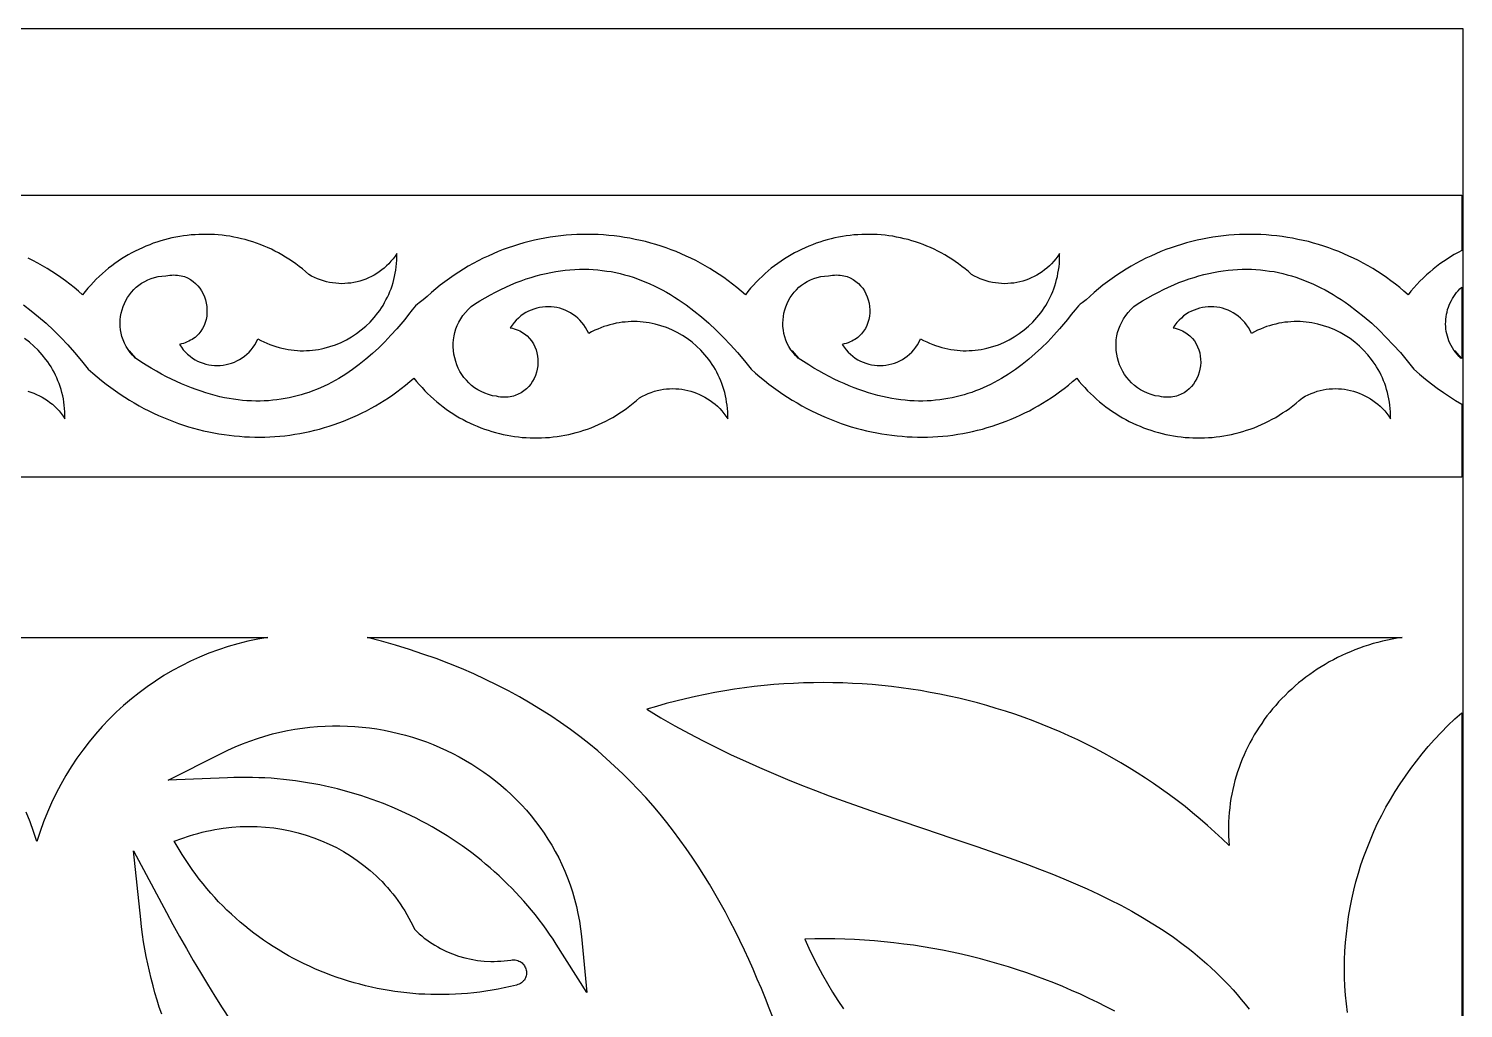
# Model space of a CAD drawing. Extents: x -445 to 570, y -1313 to 85.
# Drawn here: x 333.1 to 445, y 8.6 to 85 of the extents above; entities that cross this region are included whole.
import ezdxf

# ---------------------------------------------------------------- set-up
doc = ezdxf.new("R2010")
doc.units = 0
doc.layers.add('LAYER_1', color=18, linetype='CONTINUOUS')

msp = doc.modelspace()

# ---------------------------------------------------------------- linework, layer by layer
at = {"layer": 'LAYER_1'}
for points in [[(-445, -85), (445, -85), (445, 85), (-445, 85)], [(444.89, 59.25), (444.82, 59.3), (444.34, 59.87), (444.83, 59.28), (444.67, 59.43), (444.52, 59.59), (444.39, 59.75), (444.27, 59.92), (444.15, 60.09), (444.05, 60.27), (443.96, 60.45), (443.88, 60.63), (443.82, 60.82), (443.76, 61), (443.71, 61.19), (443.67, 61.38), (443.65, 61.57), (443.63, 61.76), (443.62, 61.95), (443.63, 62.14), (443.64, 62.33), (443.66, 62.52), (443.69, 62.71), (443.73, 62.89), (443.78, 63.08), (443.84, 63.26), (443.91, 63.43), (443.98, 63.61), (444.07, 63.78), (444.16, 63.94), (444.26, 64.1), (444.37, 64.26), (444.48, 64.4), (444.61, 64.55), (444.74, 64.69), (444.88, 64.82)], [(348.08, 28.42), (348.65, 28.7), (349.22, 28.96), (349.8, 29.2), (350.37, 29.41), (350.95, 29.61), (351.54, 29.79), (352.12, 29.96), (352.71, 30.1), (353.29, 30.22), (353.88, 30.33), (354.47, 30.42), (355.05, 30.49), (355.64, 30.54), (356.23, 30.58), (356.81, 30.6), (357.39, 30.6), (357.98, 30.58), (358.55, 30.55), (359.13, 30.5), (359.7, 30.43), (360.27, 30.35), (360.84, 30.25), (361.4, 30.14), (361.96, 30.01), (362.51, 29.86), (363.05, 29.7), (363.6, 29.53), (364.13, 29.34), (364.66, 29.13), (365.18, 28.91), (365.69, 28.68), (366.2, 28.43), (366.7, 28.17), (367.19, 27.89), (367.67, 27.6), (368.15, 27.3), (368.61, 26.98), (369.06, 26.66), (369.51, 26.31), (369.94, 25.96), (370.36, 25.59), (370.77, 25.21), (371.17, 24.82), (371.56, 24.42), (371.94, 24.01), (372.3, 23.58), (372.65, 23.14), (372.98, 22.69), (373.31, 22.23), (373.61, 21.76), (373.91, 21.28), (374.18, 20.79), (374.45, 20.29), (374.69, 19.78), (374.93, 19.26), (375.14, 18.73), (375.34, 18.19), (375.52, 17.64), (375.68, 17.08), (375.83, 16.51), (375.95, 15.94), (376.06, 15.35), (376.15, 14.76), (376.22, 14.16), (376.65, 9.79), (374.26, 13.55), (374.01, 13.95), (373.74, 14.33), (373.48, 14.72), (373.2, 15.1), (372.92, 15.47), (372.63, 15.84), (372.34, 16.2), (372.04, 16.55), (371.74, 16.91), (371.43, 17.25), (371.11, 17.59), (370.79, 17.93), (370.47, 18.25), (370.13, 18.58), (369.8, 18.9), (369.45, 19.21), (369.11, 19.51), (368.75, 19.81), (368.4, 20.11), (368.03, 20.4), (367.67, 20.68), (367.29, 20.96), (366.92, 21.23), (366.54, 21.49), (366.15, 21.75), (365.76, 22), (365.37, 22.25), (364.97, 22.49), (364.57, 22.72), (364.16, 22.95), (363.75, 23.17), (363.34, 23.38), (362.5, 23.79), (361.65, 24.17), (360.78, 24.53), (359.9, 24.85), (359.01, 25.15), (358.56, 25.29), (358.11, 25.43), (357.65, 25.55), (357.2, 25.67), (356.74, 25.78), (356.27, 25.89), (355.81, 25.98), (355.34, 26.07), (354.87, 26.16), (354.4, 26.23), (353.93, 26.3), (353.46, 26.36), (352.98, 26.41), (352.5, 26.46), (352.02, 26.5), (351.54, 26.53), (351.06, 26.55), (350.58, 26.56), (350.09, 26.57), (349.61, 26.57), (349.12, 26.56), (348.63, 26.54), (343.99, 26.35)], [(345.66, 22), (345.99, 22.11), (346.31, 22.2), (346.64, 22.29), (346.97, 22.37), (347.3, 22.44), (347.63, 22.51), (347.96, 22.56), (348.29, 22.61), (348.96, 22.69), (349.62, 22.74), (350.27, 22.75), (350.93, 22.74), (351.58, 22.7), (352.23, 22.63), (352.87, 22.53), (353.5, 22.4), (354.13, 22.25), (354.75, 22.07), (355.36, 21.86), (355.95, 21.63), (356.54, 21.37), (357.11, 21.09), (357.67, 20.78), (358.21, 20.45), (358.74, 20.09), (359.25, 19.71), (359.74, 19.31), (360.22, 18.88), (360.45, 18.66), (360.67, 18.44), (360.89, 18.2), (361.1, 17.97), (361.31, 17.72), (361.51, 17.48), (361.71, 17.22), (361.9, 16.96), (362.09, 16.7), (362.27, 16.43), (362.44, 16.16), (362.61, 15.88), (362.77, 15.6), (362.92, 15.31), (363.07, 15.02), (363.21, 14.72), (363.39, 14.54), (363.58, 14.37), (363.77, 14.2), (363.97, 14.04), (364.17, 13.89), (364.37, 13.74), (364.58, 13.6), (364.8, 13.47), (365.02, 13.34), (365.24, 13.22), (365.69, 12.99), (366.16, 12.8), (366.64, 12.63), (367.13, 12.49), (367.62, 12.38), (368.13, 12.29), (368.64, 12.24), (369.15, 12.21), (369.41, 12.21), (369.67, 12.22), (369.93, 12.23), (370.19, 12.25), (370.45, 12.28), (370.71, 12.32), (370.83, 12.33), (370.94, 12.33), (371.05, 12.33), (371.16, 12.31), (371.26, 12.28), (371.35, 12.24), (371.44, 12.2), (371.52, 12.15), (371.59, 12.09), (371.66, 12.02), (371.72, 11.95), (371.77, 11.88), (371.82, 11.8), (371.86, 11.72), (371.89, 11.63), (371.91, 11.54), (371.93, 11.45), (371.94, 11.36), (371.94, 11.27), (371.93, 11.18), (371.92, 11.09), (371.89, 11.01), (371.86, 10.92), (371.82, 10.84), (371.77, 10.76), (371.71, 10.69), (371.64, 10.62), (371.56, 10.55), (371.47, 10.5), (371.38, 10.44), (371.27, 10.4), (371.15, 10.37), (370.68, 10.25), (370.2, 10.15), (369.73, 10.05), (369.25, 9.97), (368.77, 9.89), (368.3, 9.82), (367.82, 9.77), (367.34, 9.72), (366.86, 9.68), (366.39, 9.65), (365.91, 9.63), (365.44, 9.62), (364.96, 9.62), (364.49, 9.63), (364.02, 9.65), (363.55, 9.67), (363.08, 9.71), (362.61, 9.75), (362.14, 9.81), (361.68, 9.87), (361.22, 9.94), (360.76, 10.02), (360.3, 10.11), (359.84, 10.21), (359.39, 10.31), (358.94, 10.43), (358.49, 10.55), (358.05, 10.68), (357.6, 10.82), (357.16, 10.97), (356.73, 11.12), (356.3, 11.29), (355.87, 11.46), (355.44, 11.64), (355.02, 11.83), (354.6, 12.03), (354.19, 12.23), (353.78, 12.44), (353.38, 12.66), (352.98, 12.89), (352.58, 13.13), (352.19, 13.37), (351.81, 13.62), (351.43, 13.88), (351.05, 14.15), (350.68, 14.42), (350.32, 14.7), (349.96, 14.99), (349.61, 15.28), (349.26, 15.59), (348.92, 15.9), (348.58, 16.21), (348.25, 16.54), (347.93, 16.87), (347.62, 17.21), (347.31, 17.55), (347, 17.91), (346.71, 18.26), (346.42, 18.63), (346.14, 19), (345.87, 19.38), (345.6, 19.77), (345.34, 20.16), (345.09, 20.56), (344.45, 21.6)]]:
    msp.add_lwpolyline(points, close=True, dxfattribs=at)
for points in [[(310.14, 72.01), (361.83, 72.01), (413.52, 72.01), (444.89, 72.01), (444.89, 67.69), (444.59, 67.53), (444.3, 67.37), (444.01, 67.2), (443.73, 67.02), (443.45, 66.84), (443.17, 66.64), (442.9, 66.44), (442.64, 66.23), (442.38, 66.01), (442.12, 65.78), (441.87, 65.54), (441.62, 65.3), (441.38, 65.04), (441.15, 64.78), (440.92, 64.51), (440.7, 64.23), (440.37, 64.52), (440.04, 64.8), (439.7, 65.06), (439.36, 65.32), (439.01, 65.58), (438.66, 65.82), (438.3, 66.05), (437.94, 66.28), (437.57, 66.49), (437.2, 66.7), (436.83, 66.9), (436.45, 67.08), (436.07, 67.26), (435.69, 67.43), (435.3, 67.6), (434.91, 67.75), (434.51, 67.89), (434.12, 68.03), (433.72, 68.15), (433.32, 68.27), (432.92, 68.38), (432.51, 68.47), (432.1, 68.56), (431.69, 68.64), (431.28, 68.71), (430.87, 68.78), (430.46, 68.83), (430.05, 68.87), (429.63, 68.9), (429.21, 68.93), (428.8, 68.94), (428.38, 68.95), (427.97, 68.95), (427.55, 68.93), (427.13, 68.91), (426.72, 68.88), (426.3, 68.84), (425.89, 68.79), (425.47, 68.73), (425.06, 68.66), (424.65, 68.58), (424.24, 68.49), (423.83, 68.39), (423.42, 68.28), (423.01, 68.17), (422.61, 68.04), (422.21, 67.9), (421.81, 67.76), (421.41, 67.6), (421.02, 67.44), (420.63, 67.26), (420.24, 67.08), (419.85, 66.88), (419.47, 66.68), (419.09, 66.47), (418.72, 66.24), (418.35, 66.01), (417.98, 65.76), (417.62, 65.51), (417.26, 65.25), (416.9, 64.98), (416.55, 64.69), (416.21, 64.4), (415.87, 64.1), (415.58, 63.85), (415.27, 63.61), (415.12, 63.49), (414.98, 63.36), (414.85, 63.22), (414.72, 63.07), (414.43, 62.69), (414.13, 62.31), (413.83, 61.94), (413.52, 61.58), (413.06, 61.07), (412.59, 60.57), (412.11, 60.09), (411.61, 59.64), (411.11, 59.2), (410.59, 58.79), (410.07, 58.4), (409.53, 58.04), (408.98, 57.7), (408.42, 57.39), (408.13, 57.24), (407.84, 57.1), (407.55, 56.97), (407.26, 56.85), (406.96, 56.73), (406.66, 56.62), (406.36, 56.52), (406.06, 56.43), (405.75, 56.34), (405.44, 56.26), (405.13, 56.19), (404.81, 56.13), (404.49, 56.08), (404.17, 56.03), (403.84, 56), (403.51, 55.97), (403.18, 55.95), (402.85, 55.94), (402.51, 55.94), (402.17, 55.95), (401.83, 55.97), (401.48, 56), (401.14, 56.04), (400.78, 56.09), (400.43, 56.14), (400.07, 56.21), (399.71, 56.29), (399.35, 56.38), (398.98, 56.48), (398.61, 56.59), (398.24, 56.71), (397.86, 56.84), (397.49, 56.98), (397.11, 57.13), (396.72, 57.3), (396.33, 57.47), (395.94, 57.66), (395.55, 57.86), (395.15, 58.07), (394.75, 58.29), (394.35, 58.52), (393.95, 58.77), (393.54, 59.03), (393.13, 59.3), (392.65, 59.87), (393.14, 59.28), (392.92, 59.49), (392.73, 59.72), (392.55, 59.95), (392.4, 60.19), (392.28, 60.44), (392.17, 60.7), (392.08, 60.95), (392.02, 61.22), (391.97, 61.48), (391.94, 61.75), (391.93, 62.01), (391.95, 62.28), (391.97, 62.54), (392.02, 62.8), (392.09, 63.05), (392.17, 63.3), (392.27, 63.55), (392.38, 63.78), (392.51, 64.01), (392.66, 64.23), (392.82, 64.44), (393, 64.63), (393.19, 64.82), (393.39, 64.99), (393.61, 65.14), (393.84, 65.28), (394.09, 65.4), (394.35, 65.5), (394.61, 65.59), (394.89, 65.65), (395.19, 65.69), (395.49, 65.71), (395.65, 65.74), (395.81, 65.76), (395.97, 65.77), (396.12, 65.78), (396.26, 65.77), (396.41, 65.76), (396.55, 65.74), (396.69, 65.72), (396.95, 65.65), (397.19, 65.55), (397.42, 65.43), (397.63, 65.28), (397.82, 65.12), (398, 64.94), (398.16, 64.74), (398.29, 64.53), (398.41, 64.3), (398.51, 64.07), (398.59, 63.83), (398.66, 63.58), (398.7, 63.33), (398.71, 63.07), (398.71, 62.82), (398.69, 62.56), (398.64, 62.31), (398.57, 62.07), (398.48, 61.83), (398.37, 61.6), (398.23, 61.39), (398.07, 61.19), (397.88, 61), (397.78, 60.91), (397.67, 60.83), (397.55, 60.75), (397.43, 60.68), (397.3, 60.61), (397.17, 60.55), (397.03, 60.49), (396.88, 60.44), (396.72, 60.4), (396.56, 60.36), (396.71, 60.14), (396.86, 59.94), (397.03, 59.76), (397.2, 59.59), (397.39, 59.44), (397.58, 59.3), (397.78, 59.17), (397.98, 59.06), (398.19, 58.97), (398.41, 58.89), (398.63, 58.83), (398.85, 58.78), (399.07, 58.74), (399.3, 58.72), (399.52, 58.72), (399.75, 58.72), (399.97, 58.75), (400.2, 58.79), (400.42, 58.84), (400.63, 58.9), (400.85, 58.98), (401.05, 59.08), (401.26, 59.19), (401.45, 59.31), (401.64, 59.45), (401.82, 59.6), (401.99, 59.76), (402.15, 59.94), (402.3, 60.14), (402.44, 60.34), (402.57, 60.56), (402.68, 60.8), (402.91, 60.67), (403.15, 60.56), (403.38, 60.45), (403.62, 60.36), (403.85, 60.27), (404.09, 60.19), (404.33, 60.12), (404.57, 60.06), (404.8, 60.01), (405.04, 59.96), (405.28, 59.93), (405.52, 59.9), (405.76, 59.88), (405.99, 59.87), (406.23, 59.87), (406.47, 59.88), (406.7, 59.89), (406.93, 59.91), (407.17, 59.94), (407.4, 59.97), (407.63, 60.02), (407.85, 60.07), (408.3, 60.19), (408.74, 60.34), (409.17, 60.52), (409.58, 60.72), (409.98, 60.95), (410.37, 61.21), (410.74, 61.49), (411.1, 61.79), (411.43, 62.11), (411.75, 62.46), (412.04, 62.83), (412.18, 63.02), (412.31, 63.21), (412.44, 63.41), (412.56, 63.62), (412.67, 63.83), (412.78, 64.04), (412.88, 64.26), (412.98, 64.48), (413.07, 64.71), (413.15, 64.94), (413.22, 65.18), (413.28, 65.42), (413.34, 65.66), (413.39, 65.91), (413.44, 66.16), (413.47, 66.41), (413.5, 66.67), (413.51, 66.93), (413.52, 67.19), (413.52, 67.46), (413.38, 67.24), (413.22, 67.04), (413.06, 66.85), (412.89, 66.66), (412.72, 66.49), (412.53, 66.32), (412.34, 66.17), (412.15, 66.03), (411.95, 65.89), (411.74, 65.77), (411.53, 65.65), (411.31, 65.55), (411.09, 65.46), (410.87, 65.38), (410.64, 65.3), (410.41, 65.24), (410.18, 65.19), (409.94, 65.15), (409.7, 65.13), (409.47, 65.11), (409.23, 65.1), (408.99, 65.11), (408.75, 65.13), (408.51, 65.16), (408.27, 65.2), (408.03, 65.25), (407.8, 65.32), (407.56, 65.39), (407.33, 65.48), (407.1, 65.58), (406.87, 65.69), (406.65, 65.82), (406.4, 66.04), (406.15, 66.25), (405.9, 66.45), (405.64, 66.65), (405.37, 66.83), (405.11, 67.01), (404.84, 67.18), (404.56, 67.34), (404.29, 67.5), (404.01, 67.65), (403.73, 67.79), (403.44, 67.92), (403.16, 68.04), (402.87, 68.15), (402.58, 68.26), (402.28, 68.36), (401.99, 68.45), (401.7, 68.54), (401.4, 68.61), (401.1, 68.68), (400.8, 68.74), (400.5, 68.8), (400.2, 68.84), (399.9, 68.88), (399.59, 68.91), (399.29, 68.93), (398.99, 68.94), (398.69, 68.95), (398.38, 68.95), (398.08, 68.94), (397.78, 68.92), (397.48, 68.9), (397.17, 68.87), (396.87, 68.83), (396.58, 68.78), (396.28, 68.73), (395.98, 68.67), (395.69, 68.6), (395.39, 68.52), (395.1, 68.44), (394.81, 68.35), (394.52, 68.25), (394.24, 68.14), (393.95, 68.03), (393.67, 67.91), (393.39, 67.78), (393.12, 67.64), (392.84, 67.5), (392.58, 67.35), (392.31, 67.19), (392.05, 67.03), (391.79, 66.86), (391.53, 66.68), (391.28, 66.49), (391.03, 66.3), (390.79, 66.1), (390.55, 65.89), (390.32, 65.67), (390.09, 65.45), (389.86, 65.22), (389.64, 64.98), (389.42, 64.74), (389.21, 64.49), (389.01, 64.23), (388.68, 64.52), (388.35, 64.8), (388.01, 65.06), (387.67, 65.32), (387.32, 65.58), (386.97, 65.82), (386.61, 66.05), (386.25, 66.28), (385.88, 66.49), (385.51, 66.7), (385.14, 66.9), (384.76, 67.08), (384.38, 67.26), (384, 67.43), (383.61, 67.6), (383.22, 67.75), (382.82, 67.89), (382.43, 68.03), (382.03, 68.15), (381.63, 68.27), (381.23, 68.38), (380.82, 68.47), (380.41, 68.56), (380, 68.64), (379.59, 68.71), (379.18, 68.78), (378.77, 68.83), (378.35, 68.87), (377.94, 68.9), (377.52, 68.93), (377.11, 68.94), (376.69, 68.95), (376.28, 68.95), (375.86, 68.93), (375.44, 68.91), (375.03, 68.88), (374.61, 68.84), (374.2, 68.79), (373.78, 68.73), (373.37, 68.66), (372.96, 68.58), (372.55, 68.49), (372.14, 68.39), (371.73, 68.28), (371.32, 68.17), (370.92, 68.04), (370.52, 67.9), (370.12, 67.76), (369.72, 67.6), (369.33, 67.44), (368.94, 67.26), (368.55, 67.08), (368.16, 66.88), (367.78, 66.68), (367.4, 66.47), (367.03, 66.24), (366.66, 66.01), (366.29, 65.76), (365.93, 65.51), (365.57, 65.25), (365.21, 64.98), (364.86, 64.69), (364.52, 64.4), (364.18, 64.1), (363.89, 63.85), (363.58, 63.61), (363.43, 63.49), (363.29, 63.36), (363.16, 63.22), (363.03, 63.07), (362.74, 62.69), (362.44, 62.31), (362.14, 61.94), (361.83, 61.58), (361.37, 61.07), (360.9, 60.57), (360.42, 60.09), (359.92, 59.64), (359.42, 59.2), (358.9, 58.79), (358.38, 58.4), (357.84, 58.04), (357.29, 57.7), (356.73, 57.39), (356.44, 57.24), (356.15, 57.1), (355.86, 56.97), (355.57, 56.85), (355.27, 56.73), (354.97, 56.62), (354.67, 56.52), (354.37, 56.43), (354.06, 56.34), (353.75, 56.26), (353.44, 56.19), (353.12, 56.13), (352.8, 56.08), (352.48, 56.03), (352.15, 56), (351.83, 55.97), (351.49, 55.95), (351.16, 55.94), (350.82, 55.94), (350.49, 55.95), (350.14, 55.97), (349.8, 55.99), (349.45, 56.03), (349.1, 56.08), (348.74, 56.14), (348.39, 56.2), (348.03, 56.28), (347.66, 56.37), (347.3, 56.47), (346.93, 56.58), (346.56, 56.7), (346.18, 56.83), (345.8, 56.97), (345.42, 57.12), (345.04, 57.28), (344.65, 57.46), (344.26, 57.64), (343.87, 57.84), (343.47, 58.05), (343.07, 58.27), (342.67, 58.5), (342.27, 58.75), (341.86, 59.01), (341.45, 59.28), (340.96, 59.87), (341.44, 59.3), (341.22, 59.51), (341.03, 59.74), (340.86, 59.97), (340.71, 60.21), (340.58, 60.46), (340.47, 60.71), (340.39, 60.97), (340.32, 61.23), (340.28, 61.5), (340.25, 61.76), (340.24, 62.03), (340.25, 62.29), (340.28, 62.55), (340.33, 62.81), (340.4, 63.07), (340.48, 63.32), (340.58, 63.56), (340.69, 63.8), (340.82, 64.02), (340.97, 64.24), (341.13, 64.45), (341.31, 64.64), (341.5, 64.83), (341.71, 64.99), (341.92, 65.15), (342.16, 65.28), (342.4, 65.4), (342.66, 65.51), (342.93, 65.59), (343.21, 65.65), (343.5, 65.69), (343.8, 65.71), (343.96, 65.74), (344.12, 65.76), (344.28, 65.77), (344.43, 65.78), (344.57, 65.77), (344.72, 65.76), (344.86, 65.74), (345, 65.72), (345.26, 65.65), (345.5, 65.55), (345.73, 65.43), (345.94, 65.28), (346.13, 65.12), (346.31, 64.94), (346.46, 64.74), (346.6, 64.53), (346.72, 64.3), (346.82, 64.07), (346.9, 63.83), (346.96, 63.58), (347, 63.33), (347.02, 63.07), (347.02, 62.82), (347, 62.56), (346.95, 62.31), (346.88, 62.07), (346.79, 61.83), (346.68, 61.6), (346.54, 61.39), (346.38, 61.19), (346.19, 61), (346.09, 60.91), (345.98, 60.83), (345.86, 60.75), (345.74, 60.68), (345.61, 60.61), (345.48, 60.55), (345.33, 60.49), (345.19, 60.44), (345.03, 60.4), (344.87, 60.36), (345.02, 60.14), (345.17, 59.94), (345.34, 59.76), (345.51, 59.59), (345.7, 59.44), (345.89, 59.3), (346.09, 59.17), (346.29, 59.06), (346.5, 58.97), (346.72, 58.89), (346.94, 58.83), (347.16, 58.78), (347.38, 58.74), (347.61, 58.72), (347.83, 58.72), (348.06, 58.72), (348.28, 58.75), (348.51, 58.79), (348.73, 58.84), (348.94, 58.9), (349.16, 58.98), (349.36, 59.08), (349.56, 59.19), (349.76, 59.31), (349.95, 59.45), (350.13, 59.6), (350.3, 59.76), (350.46, 59.94), (350.61, 60.14), (350.75, 60.34), (350.88, 60.56), (350.99, 60.8), (351.22, 60.67), (351.46, 60.56), (351.69, 60.45), (351.93, 60.36), (352.16, 60.27), (352.4, 60.19), (352.64, 60.12), (352.87, 60.06), (353.11, 60.01), (353.35, 59.96), (353.59, 59.93), (353.83, 59.9), (354.07, 59.88), (354.3, 59.87), (354.54, 59.87), (354.78, 59.88), (355.01, 59.89), (355.24, 59.91), (355.48, 59.94), (355.71, 59.97), (355.94, 60.02), (356.16, 60.07), (356.61, 60.19), (357.05, 60.34), (357.48, 60.52), (357.89, 60.72), (358.29, 60.95), (358.68, 61.21), (359.05, 61.49), (359.41, 61.79), (359.74, 62.11), (360.06, 62.46), (360.35, 62.83), (360.49, 63.02), (360.62, 63.21), (360.75, 63.41), (360.87, 63.62), (360.98, 63.83), (361.09, 64.04), (361.19, 64.26), (361.29, 64.48), (361.38, 64.71), (361.46, 64.94), (361.53, 65.18), (361.59, 65.42), (361.65, 65.66), (361.7, 65.91), (361.74, 66.16), (361.78, 66.41), (361.8, 66.67), (361.82, 66.93), (361.83, 67.19), (361.83, 67.46), (361.69, 67.24), (361.53, 67.04), (361.37, 66.85), (361.2, 66.66), (361.03, 66.49), (360.84, 66.32), (360.65, 66.17), (360.46, 66.03), (360.26, 65.89), (360.05, 65.77), (359.84, 65.65), (359.62, 65.55), (359.4, 65.46), (359.18, 65.38), (358.95, 65.3), (358.72, 65.24), (358.48, 65.19), (358.25, 65.15), (358.01, 65.13), (357.77, 65.11), (357.54, 65.1), (357.3, 65.11), (357.06, 65.13), (356.82, 65.16), (356.58, 65.2), (356.34, 65.25), (356.11, 65.32), (355.87, 65.39), (355.64, 65.48), (355.41, 65.58), (355.18, 65.69), (354.96, 65.82), (354.71, 66.04), (354.46, 66.25), (354.2, 66.45), (353.95, 66.65), (353.68, 66.83), (353.41, 67.01), (353.14, 67.18), (352.87, 67.34), (352.6, 67.5), (352.32, 67.65), (352.04, 67.79), (351.75, 67.92), (351.47, 68.04), (351.18, 68.15), (350.89, 68.26), (350.59, 68.36), (350.3, 68.45), (350, 68.54), (349.71, 68.61), (349.41, 68.68), (349.11, 68.74), (348.81, 68.8), (348.51, 68.84), (348.21, 68.88), (347.9, 68.91), (347.6, 68.93), (347.3, 68.94), (347, 68.95), (346.69, 68.95), (346.39, 68.94), (346.09, 68.92), (345.79, 68.9), (345.48, 68.87), (345.18, 68.83), (344.89, 68.78), (344.59, 68.73), (344.29, 68.67), (343.99, 68.6), (343.7, 68.52), (343.41, 68.44), (343.12, 68.35), (342.83, 68.25), (342.55, 68.14), (342.26, 68.03), (341.98, 67.91), (341.7, 67.78), (341.43, 67.64), (341.15, 67.5), (340.88, 67.35), (340.62, 67.19), (340.36, 67.03), (340.1, 66.86), (339.84, 66.68), (339.59, 66.49), (339.34, 66.3), (339.1, 66.1), (338.86, 65.89), (338.62, 65.67), (338.39, 65.45), (338.17, 65.22), (337.95, 64.98), (337.73, 64.74), (337.52, 64.49), (337.32, 64.23), (336.99, 64.52), (336.66, 64.8), (336.32, 65.06), (335.98, 65.32), (335.63, 65.58), (335.28, 65.82), (334.92, 66.05), (334.56, 66.28), (334.19, 66.49), (333.82, 66.7), (333.45, 66.9), (333.07, 67.08)], [(332.7, 63.44), (333.3, 62.99), (333.89, 62.51), (334.48, 62.01), (335.05, 61.47), (335.61, 60.91), (336.16, 60.33), (336.7, 59.72), (337.24, 59.08), (337.76, 58.43), (338.11, 58.12), (338.45, 57.83), (338.8, 57.54), (339.16, 57.26), (339.52, 56.99), (339.88, 56.74), (340.24, 56.49), (340.61, 56.24), (340.98, 56.01), (341.35, 55.79), (341.73, 55.58), (342.1, 55.37), (342.48, 55.18), (342.86, 54.99), (343.25, 54.81), (343.63, 54.65), (344.02, 54.49), (344.41, 54.34), (344.8, 54.19), (345.19, 54.06), (345.58, 53.94), (345.97, 53.82), (346.37, 53.72), (346.76, 53.62), (347.16, 53.53), (347.56, 53.45), (347.95, 53.38), (348.35, 53.32), (348.75, 53.27), (349.15, 53.22), (349.55, 53.19), (349.94, 53.16), (350.34, 53.14), (350.74, 53.13), (351.13, 53.13), (351.53, 53.13), (351.93, 53.15), (352.32, 53.17), (352.71, 53.2), (353.1, 53.24), (353.49, 53.29), (353.88, 53.35), (354.27, 53.42), (354.66, 53.49), (355.04, 53.57), (355.42, 53.66), (355.8, 53.76), (356.18, 53.87), (356.56, 53.98), (356.93, 54.1), (357.3, 54.23), (357.67, 54.37), (358.04, 54.52), (358.4, 54.68), (358.76, 54.84), (359.11, 55.01), (359.47, 55.19), (359.82, 55.38), (360.16, 55.57), (360.5, 55.78), (360.84, 55.99), (361.18, 56.2), (361.51, 56.43), (361.83, 56.67), (362.17, 56.92), (362.51, 57.18), (362.83, 57.46), (363.16, 57.74), (363.36, 57.48), (363.57, 57.23), (363.79, 56.99), (364.01, 56.75), (364.23, 56.53), (364.46, 56.31), (364.7, 56.09), (364.94, 55.89), (365.18, 55.69), (365.43, 55.5), (365.68, 55.31), (365.94, 55.13), (366.19, 54.96), (366.46, 54.8), (366.72, 54.64), (366.99, 54.49), (367.26, 54.35), (367.54, 54.22), (367.82, 54.09), (368.1, 53.97), (368.38, 53.86), (368.67, 53.75), (368.95, 53.66), (369.24, 53.57), (369.53, 53.48), (369.83, 53.41), (370.12, 53.34), (370.42, 53.28), (370.72, 53.23), (371.01, 53.18), (371.31, 53.14), (371.61, 53.11), (371.92, 53.09), (372.22, 53.07), (372.52, 53.06), (372.82, 53.06), (373.12, 53.07), (373.43, 53.09), (373.73, 53.11), (374.03, 53.14), (374.33, 53.18), (374.63, 53.22), (374.93, 53.28), (375.23, 53.34), (375.53, 53.4), (375.82, 53.48), (376.12, 53.56), (376.41, 53.66), (376.7, 53.76), (376.99, 53.86), (377.28, 53.98), (377.56, 54.1), (377.85, 54.23), (378.13, 54.37), (378.41, 54.52), (378.68, 54.67), (378.95, 54.84), (379.22, 55.01), (379.49, 55.18), (379.75, 55.37), (380.01, 55.57), (380.27, 55.77), (380.52, 55.98), (380.76, 56.2), (380.99, 56.32), (381.21, 56.43), (381.44, 56.53), (381.67, 56.62), (381.91, 56.7), (382.14, 56.76), (382.38, 56.82), (382.62, 56.86), (382.86, 56.89), (383.1, 56.9), (383.34, 56.91), (383.58, 56.9), (383.82, 56.89), (384.05, 56.86), (384.29, 56.82), (384.52, 56.77), (384.75, 56.71), (384.98, 56.64), (385.2, 56.56), (385.42, 56.46), (385.64, 56.36), (385.85, 56.25), (386.06, 56.12), (386.26, 55.99), (386.46, 55.84), (386.65, 55.69), (386.83, 55.53), (387.01, 55.35), (387.18, 55.17), (387.34, 54.97), (387.49, 54.77), (387.63, 54.56), (387.63, 54.83), (387.63, 55.09), (387.61, 55.35), (387.58, 55.61), (387.55, 55.86), (387.51, 56.11), (387.46, 56.36), (387.4, 56.6), (387.33, 56.84), (387.26, 57.07), (387.18, 57.3), (387.09, 57.53), (387, 57.75), (386.89, 57.97), (386.79, 58.19), (386.67, 58.4), (386.55, 58.6), (386.43, 58.8), (386.29, 59), (386.15, 59.19), (385.86, 59.55), (385.54, 59.9), (385.21, 60.22), (384.86, 60.53), (384.48, 60.81), (384.1, 61.06), (383.69, 61.29), (383.28, 61.49), (382.85, 61.67), (382.41, 61.82), (381.97, 61.95), (381.74, 62), (381.51, 62.04), (381.28, 62.08), (381.05, 62.1), (380.81, 62.13), (380.58, 62.14), (380.34, 62.14), (380.11, 62.14), (379.87, 62.13), (379.63, 62.11), (379.39, 62.09), (379.16, 62.05), (378.92, 62.01), (378.68, 61.95), (378.44, 61.89), (378.2, 61.82), (377.96, 61.75), (377.73, 61.66), (377.49, 61.56), (377.26, 61.46), (377.02, 61.34), (376.79, 61.22), (376.68, 61.45), (376.55, 61.67), (376.41, 61.88), (376.26, 62.07), (376.1, 62.25), (375.93, 62.42), (375.75, 62.57), (375.56, 62.7), (375.37, 62.83), (375.17, 62.94), (374.96, 63.03), (374.75, 63.11), (374.53, 63.18), (374.31, 63.23), (374.09, 63.27), (373.86, 63.29), (373.64, 63.3), (373.41, 63.29), (373.19, 63.27), (372.96, 63.24), (372.74, 63.19), (372.52, 63.12), (372.31, 63.04), (372.1, 62.95), (371.89, 62.84), (371.69, 62.72), (371.5, 62.58), (371.32, 62.42), (371.14, 62.25), (370.98, 62.07), (370.82, 61.87), (370.67, 61.66), (370.84, 61.62), (370.99, 61.57), (371.14, 61.52), (371.28, 61.47), (371.41, 61.41), (371.54, 61.34), (371.66, 61.26), (371.78, 61.19), (371.99, 61.02), (372.18, 60.83), (372.34, 60.63), (372.48, 60.41), (372.59, 60.18), (372.69, 59.95), (372.75, 59.7), (372.8, 59.45), (372.82, 59.2), (372.83, 58.94), (372.81, 58.69), (372.77, 58.43), (372.71, 58.19), (372.63, 57.94), (372.53, 57.71), (372.41, 57.49), (372.27, 57.27), (372.11, 57.08), (371.93, 56.9), (371.74, 56.73), (371.53, 56.59), (371.3, 56.47), (371.06, 56.37), (370.93, 56.33), (370.8, 56.3), (370.66, 56.27), (370.52, 56.25), (370.38, 56.24), (370.23, 56.24), (370.08, 56.24), (369.92, 56.25), (369.76, 56.28), (369.6, 56.31), (369.28, 56.36), (368.97, 56.45), (368.68, 56.55), (368.4, 56.68), (368.14, 56.82), (367.89, 56.98), (367.66, 57.16), (367.44, 57.35), (367.25, 57.56), (367.06, 57.78), (366.9, 58.01), (366.75, 58.26), (366.62, 58.51), (366.51, 58.77), (366.42, 59.04), (366.34, 59.32), (366.28, 59.6), (366.25, 59.88), (366.23, 60.16), (366.23, 60.45), (366.25, 60.73), (366.29, 61.02), (366.35, 61.3), (366.44, 61.58), (366.54, 61.85), (366.67, 62.11), (366.81, 62.37), (366.98, 62.62), (367.17, 62.86), (367.39, 63.09), (367.62, 63.31), (367.88, 63.51), (368.3, 63.76), (368.71, 64), (369.12, 64.23), (369.53, 64.45), (369.93, 64.65), (370.33, 64.84), (370.73, 65.01), (371.13, 65.18), (371.52, 65.33), (371.92, 65.47), (372.3, 65.59), (372.69, 65.71), (373.08, 65.81), (373.46, 65.9), (373.84, 65.98), (374.22, 66.05), (374.59, 66.11), (374.96, 66.16), (375.33, 66.19), (375.7, 66.22), (376.06, 66.23), (376.43, 66.23), (376.79, 66.23), (377.14, 66.21), (377.5, 66.18), (377.85, 66.14), (378.2, 66.09), (378.55, 66.04), (378.9, 65.97), (379.24, 65.89), (379.58, 65.8), (379.92, 65.71), (380.25, 65.6), (380.59, 65.49), (380.92, 65.36), (381.24, 65.23), (381.57, 65.09), (381.89, 64.94), (382.21, 64.78), (382.53, 64.61), (382.85, 64.44), (383.16, 64.26), (383.47, 64.06), (383.78, 63.87), (384.09, 63.66), (384.39, 63.44), (384.99, 62.99), (385.58, 62.51), (386.17, 62.01), (386.74, 61.47), (387.3, 60.91), (387.85, 60.33), (388.39, 59.72), (388.93, 59.08), (389.45, 58.43), (389.8, 58.12), (390.14, 57.83), (390.5, 57.54), (390.85, 57.26), (391.21, 56.99), (391.57, 56.74), (391.93, 56.49), (392.3, 56.24), (392.67, 56.01), (393.04, 55.79), (393.42, 55.58), (393.79, 55.37), (394.17, 55.18), (394.55, 54.99), (394.94, 54.81), (395.32, 54.65), (395.71, 54.49), (396.1, 54.34), (396.49, 54.19), (396.88, 54.06), (397.27, 53.94), (397.66, 53.82), (398.06, 53.72), (398.45, 53.62), (398.85, 53.53), (399.25, 53.45), (399.64, 53.38), (400.04, 53.32), (400.44, 53.27), (400.84, 53.22), (401.24, 53.19), (401.63, 53.16), (402.03, 53.14), (402.43, 53.13), (402.82, 53.13), (403.22, 53.13), (403.62, 53.15), (404.01, 53.17), (404.4, 53.2), (404.79, 53.24), (405.18, 53.29), (405.57, 53.35), (405.96, 53.42), (406.35, 53.49), (406.73, 53.57), (407.11, 53.66), (407.49, 53.76), (407.87, 53.87), (408.25, 53.98), (408.62, 54.1), (408.99, 54.23), (409.36, 54.37), (409.73, 54.52), (410.09, 54.68), (410.45, 54.84), (410.8, 55.01), (411.16, 55.19), (411.51, 55.38), (411.85, 55.57), (412.19, 55.78), (412.53, 55.99), (412.87, 56.2), (413.2, 56.43), (413.52, 56.67), (413.86, 56.92), (414.2, 57.18), (414.52, 57.46), (414.85, 57.74), (415.05, 57.48), (415.26, 57.23), (415.48, 56.99), (415.7, 56.75), (415.92, 56.53), (416.15, 56.31), (416.39, 56.09), (416.63, 55.89), (416.87, 55.69), (417.12, 55.5), (417.37, 55.31), (417.63, 55.13), (417.89, 54.96), (418.15, 54.8), (418.41, 54.64), (418.68, 54.49), (418.95, 54.35), (419.23, 54.22), (419.51, 54.09), (419.79, 53.97), (420.07, 53.86), (420.36, 53.75), (420.64, 53.66), (420.93, 53.57), (421.23, 53.48), (421.52, 53.41), (421.81, 53.34), (422.11, 53.28), (422.41, 53.23), (422.71, 53.18), (423, 53.14), (423.3, 53.11), (423.61, 53.09), (423.91, 53.07), (424.21, 53.06), (424.51, 53.06), (424.81, 53.07), (425.12, 53.09), (425.42, 53.11), (425.72, 53.14), (426.02, 53.18), (426.32, 53.22), (426.62, 53.28), (426.92, 53.34), (427.22, 53.4), (427.51, 53.48), (427.81, 53.56), (428.1, 53.66), (428.39, 53.76), (428.68, 53.86), (428.97, 53.98), (429.25, 54.1), (429.54, 54.23), (429.82, 54.37), (430.1, 54.52), (430.37, 54.67), (430.64, 54.84), (430.91, 55.01), (431.18, 55.18), (431.44, 55.37), (431.7, 55.57), (431.96, 55.77), (432.21, 55.98), (432.45, 56.2), (432.68, 56.32), (432.9, 56.43), (433.13, 56.53), (433.36, 56.62), (433.6, 56.7), (433.83, 56.76), (434.07, 56.82), (434.31, 56.86), (434.55, 56.89), (434.79, 56.9), (435.03, 56.91), (435.27, 56.9), (435.51, 56.89), (435.74, 56.86), (435.98, 56.82), (436.21, 56.77), (436.44, 56.71), (436.67, 56.64), (436.89, 56.56), (437.11, 56.46), (437.33, 56.36), (437.54, 56.25), (437.75, 56.12), (437.95, 55.99), (438.15, 55.84), (438.34, 55.69), (438.52, 55.53), (438.7, 55.35), (438.87, 55.17), (439.03, 54.97), (439.18, 54.77), (439.32, 54.56), (439.32, 54.83), (439.32, 55.09), (439.3, 55.35), (439.27, 55.61), (439.24, 55.86), (439.2, 56.11), (439.15, 56.36), (439.09, 56.6), (439.02, 56.84), (438.95, 57.07), (438.87, 57.3), (438.78, 57.53), (438.69, 57.75), (438.59, 57.97), (438.48, 58.19), (438.36, 58.4), (438.24, 58.6), (438.12, 58.8), (437.98, 59), (437.84, 59.19), (437.55, 59.55), (437.23, 59.9), (436.9, 60.22), (436.55, 60.53), (436.17, 60.81), (435.79, 61.06), (435.39, 61.29), (434.97, 61.49), (434.54, 61.67), (434.1, 61.82), (433.66, 61.95), (433.43, 62), (433.2, 62.04), (432.97, 62.08), (432.74, 62.1), (432.5, 62.13), (432.27, 62.14), (432.03, 62.14), (431.8, 62.14), (431.56, 62.13), (431.32, 62.11), (431.08, 62.09), (430.85, 62.05), (430.61, 62.01), (430.37, 61.95), (430.13, 61.89), (429.89, 61.82), (429.65, 61.75), (429.42, 61.66), (429.18, 61.56), (428.95, 61.46), (428.72, 61.34), (428.48, 61.22), (428.37, 61.45), (428.24, 61.67), (428.1, 61.88), (427.95, 62.07), (427.79, 62.25), (427.62, 62.42), (427.44, 62.57), (427.25, 62.7), (427.06, 62.83), (426.86, 62.94), (426.65, 63.03), (426.44, 63.11), (426.22, 63.18), (426, 63.23), (425.78, 63.27), (425.55, 63.29), (425.33, 63.3), (425.1, 63.29), (424.88, 63.27), (424.65, 63.24), (424.43, 63.19), (424.21, 63.12), (424, 63.04), (423.79, 62.95), (423.58, 62.84), (423.38, 62.72), (423.19, 62.58), (423.01, 62.42), (422.83, 62.25), (422.67, 62.07), (422.51, 61.87), (422.37, 61.66), (422.53, 61.62), (422.68, 61.57), (422.83, 61.52), (422.97, 61.47), (423.1, 61.41), (423.23, 61.34), (423.35, 61.26), (423.47, 61.19), (423.68, 61.02), (423.87, 60.83), (424.03, 60.63), (424.17, 60.41), (424.28, 60.18), (424.38, 59.95), (424.44, 59.7), (424.49, 59.45), (424.51, 59.2), (424.52, 58.94), (424.5, 58.69), (424.46, 58.43), (424.4, 58.19), (424.32, 57.94), (424.22, 57.71), (424.1, 57.49), (423.96, 57.27), (423.8, 57.08), (423.63, 56.9), (423.43, 56.73), (423.22, 56.59), (422.99, 56.47), (422.75, 56.37), (422.62, 56.33), (422.49, 56.3), (422.35, 56.27), (422.21, 56.25), (422.07, 56.24), (421.92, 56.24), (421.77, 56.24), (421.61, 56.25), (421.45, 56.28), (421.29, 56.31), (420.97, 56.36), (420.66, 56.45), (420.37, 56.55), (420.09, 56.68), (419.83, 56.82), (419.58, 56.98), (419.35, 57.16), (419.13, 57.35), (418.94, 57.56), (418.75, 57.78), (418.59, 58.01), (418.44, 58.26), (418.31, 58.51), (418.2, 58.77), (418.11, 59.04), (418.03, 59.32), (417.97, 59.6), (417.94, 59.88), (417.92, 60.16), (417.92, 60.45), (417.94, 60.73), (417.98, 61.02), (418.04, 61.3), (418.13, 61.58), (418.23, 61.85), (418.36, 62.11), (418.5, 62.37), (418.67, 62.62), (418.86, 62.86), (419.08, 63.09), (419.31, 63.31), (419.57, 63.51), (419.99, 63.76), (420.4, 64), (420.81, 64.23), (421.22, 64.45), (421.62, 64.65), (422.02, 64.84), (422.42, 65.01), (422.82, 65.18), (423.21, 65.33), (423.61, 65.47), (424, 65.59), (424.38, 65.71), (424.77, 65.81), (425.15, 65.9), (425.53, 65.98), (425.91, 66.05), (426.28, 66.11), (426.65, 66.16), (427.02, 66.19), (427.39, 66.22), (427.75, 66.23), (428.12, 66.23), (428.48, 66.23), (428.83, 66.21), (429.19, 66.18), (429.54, 66.14), (429.89, 66.09), (430.24, 66.04), (430.59, 65.97), (430.93, 65.89), (431.27, 65.8), (431.61, 65.71), (431.94, 65.6), (432.28, 65.49), (432.61, 65.36), (432.93, 65.23), (433.26, 65.09), (433.58, 64.94), (433.9, 64.78), (434.22, 64.61), (434.54, 64.44), (434.85, 64.26), (435.16, 64.06), (435.47, 63.87), (435.78, 63.66), (436.08, 63.44), (436.68, 62.99), (437.27, 62.51), (437.86, 62.01), (438.43, 61.47), (438.99, 60.91), (439.54, 60.33), (440.09, 59.72), (440.62, 59.08), (441.14, 58.43), (441.59, 58.03), (442.05, 57.65), (442.51, 57.29), (442.97, 56.94), (443.45, 56.61), (443.92, 56.29), (444.4, 55.99), (444.89, 55.7), (444.89, 50.01), (413.52, 50.01), (361.83, 50.01), (310.14, 50.01)], [(333.06, 56.71), (333.29, 56.64), (333.51, 56.56), (333.73, 56.46), (333.95, 56.36), (334.16, 56.25), (334.37, 56.12), (334.57, 55.99), (334.77, 55.84), (334.96, 55.69), (335.14, 55.53), (335.32, 55.35), (335.48, 55.17), (335.65, 54.97), (335.8, 54.77), (335.94, 54.56), (335.94, 54.83), (335.94, 55.09), (335.92, 55.35), (335.89, 55.61), (335.86, 55.86), (335.82, 56.11), (335.77, 56.36), (335.71, 56.6), (335.64, 56.84), (335.57, 57.07), (335.49, 57.3), (335.4, 57.53), (335.31, 57.75), (335.2, 57.97), (335.1, 58.19), (334.98, 58.4), (334.86, 58.6), (334.73, 58.8), (334.6, 59), (334.46, 59.19), (334.17, 59.55), (333.85, 59.9), (333.52, 60.22), (333.17, 60.53), (332.79, 60.81)], [(315.72, 37.5), (333.75, 37.5), (351.77, 37.5), (350.98, 37.36), (350.2, 37.2), (349.42, 37), (348.66, 36.78), (347.91, 36.54), (347.17, 36.26), (346.44, 35.96), (345.73, 35.64), (345.02, 35.29), (344.34, 34.91), (343.66, 34.52), (343, 34.09), (342.36, 33.65), (341.73, 33.18), (341.12, 32.7), (340.52, 32.19), (339.94, 31.66), (339.38, 31.11), (338.84, 30.54), (338.32, 29.95), (337.82, 29.34), (337.34, 28.71), (336.88, 28.07), (336.44, 27.41), (336.02, 26.73), (335.62, 26.03), (335.25, 25.33), (334.9, 24.6), (334.57, 23.86), (334.27, 23.11), (334, 22.34), (333.75, 21.56), (333.5, 22.34), (333.22, 23.11), (332.92, 23.86)], [(391.17, 7.79), (390.87, 8.56), (390.57, 9.32), (390.26, 10.09), (389.94, 10.84), (389.61, 11.6), (389.27, 12.35), (388.93, 13.1), (388.57, 13.85), (388.21, 14.59), (387.83, 15.33), (387.45, 16.06), (387.05, 16.79), (386.64, 17.51), (386.22, 18.23), (385.78, 18.94), (385.33, 19.64), (384.87, 20.34), (384.4, 21.02), (383.91, 21.71), (383.41, 22.38), (382.89, 23.05), (382.36, 23.71), (381.81, 24.36), (381.24, 25), (380.66, 25.63), (380.06, 26.25), (379.44, 26.86), (378.81, 27.46), (378.16, 28.06), (377.49, 28.64), (376.8, 29.21), (376.09, 29.76), (375.36, 30.31), (374.6, 30.85), (373.83, 31.37), (373.04, 31.88), (372.23, 32.37), (371.39, 32.86), (370.53, 33.32), (369.65, 33.78), (368.75, 34.22), (367.82, 34.65), (366.87, 35.06), (365.89, 35.46), (364.89, 35.84), (363.86, 36.2), (362.81, 36.55), (361.73, 36.88), (360.63, 37.2), (359.5, 37.5), (378.55, 37.5), (391.46, 37.5), (440.22, 37.5), (439.84, 37.44), (439.46, 37.37), (439.08, 37.29), (438.71, 37.21), (438.34, 37.11), (437.97, 37.01), (437.61, 36.9), (437.25, 36.78), (436.9, 36.66), (436.55, 36.53), (436.21, 36.38), (435.87, 36.24), (435.53, 36.08), (435.2, 35.92), (434.87, 35.75), (434.55, 35.58), (434.23, 35.39), (433.92, 35.21), (433.61, 35.01), (433.31, 34.81), (433.02, 34.6), (432.73, 34.39), (432.44, 34.16), (432.16, 33.94), (431.89, 33.71), (431.62, 33.47), (431.35, 33.22), (431.1, 32.97), (430.85, 32.72), (430.6, 32.46), (430.37, 32.19), (430.13, 31.92), (429.91, 31.65), (429.69, 31.37), (429.48, 31.08), (429.28, 30.79), (429.08, 30.5), (428.89, 30.2), (428.7, 29.9), (428.53, 29.59), (428.36, 29.28), (428.2, 28.97), (428.04, 28.65), (427.9, 28.33), (427.76, 28), (427.63, 27.67), (427.51, 27.34), (427.39, 27), (427.29, 26.66), (427.19, 26.32), (427.1, 25.97), (427.02, 25.62), (426.94, 25.27), (426.88, 24.92), (426.83, 24.56), (426.78, 24.2), (426.74, 23.84), (426.71, 23.48), (426.7, 23.11), (426.69, 22.74), (426.69, 22.37), (426.7, 22), (426.71, 21.63), (426.74, 21.26), (426.19, 21.79), (425.63, 22.31), (425.06, 22.82), (424.48, 23.32), (423.89, 23.81), (423.3, 24.29), (422.69, 24.76), (422.08, 25.22), (421.47, 25.66), (420.84, 26.1), (420.21, 26.52), (419.57, 26.93), (418.93, 27.33), (418.28, 27.72), (417.62, 28.1), (416.96, 28.47), (416.29, 28.82), (415.61, 29.16), (414.93, 29.5), (414.24, 29.82), (413.55, 30.13), (412.86, 30.42), (412.16, 30.71), (411.45, 30.98), (410.74, 31.25), (410.02, 31.5), (409.3, 31.74), (408.58, 31.96), (407.85, 32.18), (407.12, 32.38), (406.39, 32.57), (405.65, 32.75), (404.91, 32.92), (404.17, 33.07), (403.42, 33.21), (402.67, 33.35), (401.92, 33.46), (401.17, 33.57), (400.41, 33.66), (399.65, 33.74), (398.89, 33.81), (398.13, 33.87), (397.37, 33.91), (396.6, 33.95), (395.84, 33.96), (395.07, 33.97), (394.31, 33.96), (393.54, 33.95), (392.77, 33.91), (392, 33.87), (391.24, 33.81), (390.47, 33.74), (389.7, 33.66), (388.93, 33.56), (388.17, 33.45), (387.4, 33.33), (386.63, 33.2), (385.87, 33.05), (385.11, 32.89), (384.35, 32.71), (383.59, 32.53), (382.83, 32.33), (382.08, 32.11), (381.32, 31.89), (382.42, 31.23), (383.52, 30.6), (384.62, 30), (385.71, 29.42), (386.81, 28.87), (387.91, 28.34), (389.01, 27.83), (390.11, 27.34), (391.2, 26.87), (392.29, 26.41), (393.38, 25.97), (394.47, 25.55), (395.55, 25.14), (396.63, 24.74), (398.77, 23.98), (400.89, 23.25), (402.98, 22.55), (405.04, 21.86), (407.07, 21.17), (409.06, 20.48), (410.03, 20.13), (411, 19.78), (411.96, 19.41), (412.91, 19.04), (413.84, 18.66), (414.76, 18.27), (415.67, 17.87), (416.56, 17.46), (417.44, 17.03), (418.3, 16.59), (419.15, 16.13), (419.99, 15.65), (420.8, 15.15), (421.6, 14.64), (422.39, 14.1), (423.15, 13.54), (423.53, 13.25), (423.9, 12.95), (424.27, 12.65), (424.63, 12.34), (424.99, 12.03), (425.34, 11.7), (425.69, 11.38), (426.04, 11.04), (426.37, 10.7), (426.71, 10.35), (427.04, 9.99), (427.36, 9.62), (427.68, 9.25), (427.99, 8.87), (428.3, 8.48)], [(435.96, 8.23), (435.88, 8.91), (435.81, 9.59), (435.77, 10.27), (435.74, 10.96), (435.73, 11.64), (435.74, 12.33), (435.77, 13.01), (435.81, 13.69), (435.88, 14.37), (435.96, 15.05), (436.05, 15.73), (436.17, 16.41), (436.31, 17.08), (436.46, 17.76), (436.63, 18.43), (436.82, 19.09), (437.02, 19.75), (437.25, 20.41), (437.49, 21.06), (437.75, 21.71), (438.03, 22.35), (438.32, 22.99), (438.64, 23.62), (438.97, 24.25), (439.32, 24.86), (439.69, 25.48), (440.07, 26.08), (440.48, 26.68), (440.9, 27.27), (441.34, 27.85), (441.79, 28.42), (442.27, 28.98), (442.76, 29.54), (443.27, 30.08), (443.8, 30.61), (444.35, 31.14), (444.88, 31.62), (444.88, -8.33)], [(343.49, 8.1), (343.3, 8.65), (343.13, 9.2), (342.96, 9.76), (342.81, 10.32), (342.66, 10.88), (342.53, 11.45), (342.4, 12.02), (342.28, 12.59), (342.18, 13.16), (342.08, 13.74), (341.99, 14.32), (341.92, 14.9), (341.85, 15.49), (341.29, 20.83), (343.85, 16.04), (344.36, 15.09), (344.88, 14.15), (345.41, 13.21), (345.95, 12.28), (346.51, 11.35), (347.07, 10.43), (347.64, 9.51), (348.21, 8.6), (348.8, 7.69)], [(417.82, 8.32), (417.15, 8.67), (416.49, 9), (415.82, 9.33), (415.14, 9.65), (414.45, 9.95), (413.76, 10.25), (413.07, 10.53), (412.37, 10.8), (411.67, 11.06), (410.96, 11.32), (410.24, 11.56), (409.53, 11.79), (408.8, 12.01), (408.08, 12.21), (407.34, 12.41), (406.61, 12.6), (405.87, 12.77), (405.13, 12.93), (404.38, 13.08), (403.63, 13.22), (402.88, 13.35), (402.12, 13.47), (401.37, 13.57), (400.6, 13.67), (399.84, 13.75), (399.07, 13.82), (398.3, 13.87), (397.53, 13.92), (396.76, 13.95), (395.98, 13.97), (395.2, 13.98), (394.42, 13.98), (393.64, 13.96), (393.97, 13.25), (394.3, 12.55), (394.66, 11.85), (395.03, 11.17), (395.41, 10.49), (395.81, 9.82), (396.22, 9.16), (396.65, 8.51)]]:
    msp.add_lwpolyline(points, dxfattribs=at)

doc.saveas('drawing.dxf')
